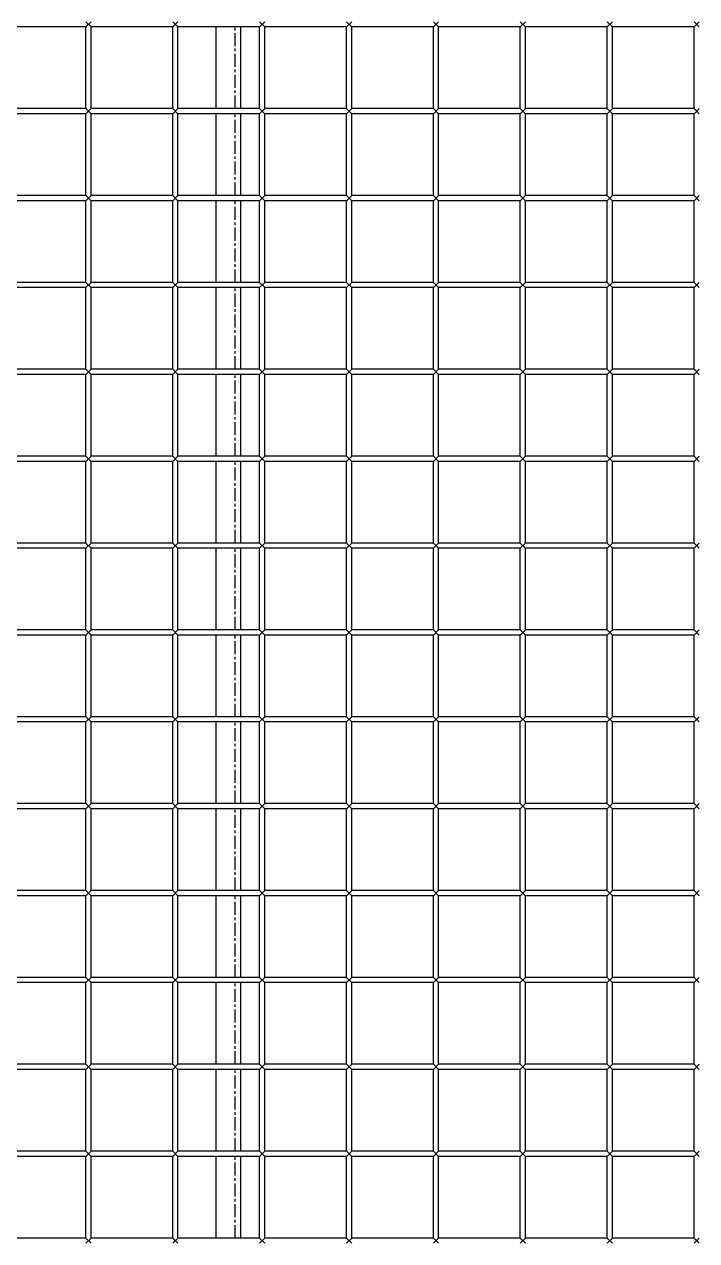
# Model space of a CAD drawing. Header units: millimetres. Extents: x -198529 to 244266, y -64 to 158464.
# Drawn here: x -145240 to -144853, y 95807 to 96507 of the extents above; entities that cross this region are included whole.
import ezdxf

# ---------------------------------------------------------------- set-up
doc = ezdxf.new("R2010")
doc.units = ezdxf.units.MM
doc.linetypes.add('CENTER', pattern=[12, 7.5, -1.5, 1.5, -1.5])
doc.layers.add('0-DCC', color=30, linetype='Continuous')

# ---------------------------------------------------------------- blocks, each defined once
blk = doc.blocks.new('DCC2850x2600(左)')
at = {"color": 0, "linetype": 'Continuous'}
for p, q in [((49013.5, -72506.48), (49016.5, -72503.48)), ((49016.5, -72506.48), (49013.5, -72503.48)), ((49063.5, -72506.48), (49066.5, -72503.48)), ((49066.5, -72506.48), (49063.5, -72503.48)), ((49113.5, -72506.48), (49116.5, -72503.48)), ((49116.5, -72506.48), (49113.5, -72503.48)), ((49163.5, -72506.48), (49166.5, -72503.48)), ((49166.5, -72506.48), (49163.5, -72503.48)), ((49213.5, -72506.48), (49216.5, -72503.48)), ((49216.5, -72506.48), (49213.5, -72503.48)), ((49263.5, -72506.48), (49266.5, -72503.48)), ((49266.5, -72506.48), (49263.5, -72503.48)), ((49313.5, -72506.48), (49316.5, -72503.48)), ((49316.5, -72506.48), (49313.5, -72503.48)), ((49363.5, -72506.48), (49366.5, -72503.48)), ((49363.5, -72503.48), (49366.5, -72506.48)), ((49013.5, -72506.48), (48966.5, -72506.48)), ((49013.5, -72553.48), (49013.5, -72506.48)), ((49016.5, -72553.48), (49016.5, -72506.48)), ((49063.5, -72506.48), (49016.5, -72506.48)), ((49063.5, -72553.48), (49063.5, -72506.48)), ((49066.5, -72553.48), (49066.5, -72506.48)), ((49113.5, -72506.48), (49066.5, -72506.48)), ((49088.5, -72553.48), (49088.5, -72506.48)), ((49102.5, -72506.48), (49102.5, -72553.48)), ((49113.5, -72553.48), (49113.5, -72506.48)), ((49116.5, -72553.48), (49116.5, -72506.48)), ((49163.5, -72506.48), (49116.5, -72506.48)), ((49163.5, -72553.48), (49163.5, -72506.48)), ((49166.5, -72553.48), (49166.5, -72506.48)), ((49213.5, -72506.48), (49166.5, -72506.48)), ((49213.5, -72553.48), (49213.5, -72506.48)), ((49216.5, -72553.48), (49216.5, -72506.48)), ((49263.5, -72506.48), (49216.5, -72506.48)), ((49263.5, -72553.48), (49263.5, -72506.48)), ((49266.5, -72553.48), (49266.5, -72506.48)), ((49313.5, -72506.48), (49266.5, -72506.48)), ((49313.5, -72553.48), (49313.5, -72506.48)), ((49316.5, -72553.48), (49316.5, -72506.48)), ((49363.5, -72506.48), (49316.5, -72506.48)), ((49363.5, -72553.48), (49363.5, -72506.48)), ((49013.5, -72553.48), (48966.5, -72553.48)), ((49013.5, -72556.48), (49016.5, -72553.48)), ((49016.5, -72556.48), (49013.5, -72553.48)), ((49063.5, -72553.48), (49016.5, -72553.48)), ((49063.5, -72556.48), (49066.5, -72553.48)), ((49066.5, -72556.48), (49063.5, -72553.48)), ((49113.5, -72553.48), (49066.5, -72553.48)), ((49113.5, -72556.48), (49116.5, -72553.48)), ((49116.5, -72556.48), (49113.5, -72553.48)), ((49163.5, -72553.48), (49116.5, -72553.48)), ((49163.5, -72556.48), (49166.5, -72553.48)), ((49166.5, -72556.48), (49163.5, -72553.48)), ((49213.5, -72553.48), (49166.5, -72553.48)), ((49213.5, -72556.48), (49216.5, -72553.48)), ((49216.5, -72556.48), (49213.5, -72553.48)), ((49263.5, -72553.48), (49216.5, -72553.48)), ((49263.5, -72556.48), (49266.5, -72553.48)), ((49266.5, -72556.48), (49263.5, -72553.48)), ((49313.5, -72553.48), (49266.5, -72553.48)), ((49313.5, -72556.48), (49316.5, -72553.48)), ((49313.5, -72553.48), (49316.5, -72556.48)), ((49363.5, -72553.48), (49316.5, -72553.48)), ((49363.5, -72556.48), (49366.5, -72553.48)), ((49363.5, -72553.48), (49366.5, -72556.48)), ((49013.5, -72556.48), (48966.5, -72556.48)), ((49013.5, -72603.48), (49013.5, -72556.48)), ((49016.5, -72603.48), (49016.5, -72556.48)), ((49063.5, -72556.48), (49016.5, -72556.48)), ((49063.5, -72603.48), (49063.5, -72556.48)), ((49066.5, -72603.48), (49066.5, -72556.48)), ((49113.5, -72556.48), (49066.5, -72556.48)), ((49088.5, -72603.48), (49088.5, -72556.48)), ((49102.5, -72556.48), (49102.5, -72603.48)), ((49113.5, -72603.48), (49113.5, -72556.48)), ((49116.5, -72603.48), (49116.5, -72556.48)), ((49163.5, -72556.48), (49116.5, -72556.48)), ((49163.5, -72603.48), (49163.5, -72556.48)), ((49166.5, -72603.48), (49166.5, -72556.48)), ((49213.5, -72556.48), (49166.5, -72556.48)), ((49213.5, -72603.48), (49213.5, -72556.48)), ((49216.5, -72603.48), (49216.5, -72556.48)), ((49263.5, -72556.48), (49216.5, -72556.48)), ((49263.5, -72603.48), (49263.5, -72556.48)), ((49266.5, -72603.48), (49266.5, -72556.48)), ((49313.5, -72556.48), (49266.5, -72556.48)), ((49313.5, -72603.48), (49313.5, -72556.48)), ((49316.5, -72603.48), (49316.5, -72556.48)), ((49363.5, -72556.48), (49316.5, -72556.48)), ((49363.5, -72603.48), (49363.5, -72556.48)), ((49013.5, -72603.48), (48966.5, -72603.48)), ((49013.5, -72606.48), (49016.5, -72603.48)), ((49016.5, -72606.48), (49013.5, -72603.48)), ((49063.5, -72603.48), (49016.5, -72603.48)), ((49063.5, -72606.48), (49066.5, -72603.48)), ((49066.5, -72606.48), (49063.5, -72603.48)), ((49113.5, -72603.48), (49066.5, -72603.48)), ((49113.5, -72606.48), (49116.5, -72603.48)), ((49116.5, -72606.48), (49113.5, -72603.48)), ((49163.5, -72603.48), (49116.5, -72603.48)), ((49163.5, -72606.48), (49166.5, -72603.48)), ((49166.5, -72606.48), (49163.5, -72603.48)), ((49213.5, -72603.48), (49166.5, -72603.48)), ((49213.5, -72606.48), (49216.5, -72603.48)), ((49216.5, -72606.48), (49213.5, -72603.48)), ((49263.5, -72603.48), (49216.5, -72603.48)), ((49263.5, -72606.48), (49266.5, -72603.48)), ((49263.5, -72603.48), (49266.5, -72606.48)), ((49313.5, -72603.48), (49266.5, -72603.48)), ((49313.5, -72606.48), (49316.5, -72603.48)), ((49313.5, -72603.48), (49316.5, -72606.48)), ((49363.5, -72603.48), (49316.5, -72603.48)), ((49363.5, -72606.48), (49366.5, -72603.48)), ((49363.5, -72603.48), (49366.5, -72606.48)), ((49013.5, -72606.48), (48966.5, -72606.48)), ((49013.5, -72653.48), (49013.5, -72606.48)), ((49016.5, -72653.48), (49016.5, -72606.48)), ((49063.5, -72606.48), (49016.5, -72606.48)), ((49063.5, -72653.48), (49063.5, -72606.48)), ((49066.5, -72653.48), (49066.5, -72606.48)), ((49113.5, -72606.48), (49066.5, -72606.48)), ((49088.5, -72653.48), (49088.5, -72606.48)), ((49102.5, -72606.48), (49102.5, -72653.48)), ((49113.5, -72653.48), (49113.5, -72606.48)), ((49116.5, -72653.48), (49116.5, -72606.48)), ((49163.5, -72606.48), (49116.5, -72606.48)), ((49163.5, -72653.48), (49163.5, -72606.48)), ((49166.5, -72653.48), (49166.5, -72606.48)), ((49213.5, -72606.48), (49166.5, -72606.48)), ((49213.5, -72653.48), (49213.5, -72606.48)), ((49216.5, -72653.48), (49216.5, -72606.48)), ((49263.5, -72606.48), (49216.5, -72606.48)), ((49263.5, -72653.48), (49263.5, -72606.48)), ((49266.5, -72653.48), (49266.5, -72606.48)), ((49313.5, -72606.48), (49266.5, -72606.48)), ((49313.5, -72653.48), (49313.5, -72606.48)), ((49316.5, -72653.48), (49316.5, -72606.48)), ((49363.5, -72606.48), (49316.5, -72606.48)), ((49363.5, -72653.48), (49363.5, -72606.48)), ((49013.5, -72653.48), (48966.5, -72653.48)), ((49013.5, -72656.48), (48966.5, -72656.48)), ((49013.5, -72656.48), (49016.5, -72653.48)), ((49016.5, -72656.48), (49013.5, -72653.48)), ((49013.5, -72703.48), (49013.5, -72656.48)), ((49063.5, -72653.48), (49016.5, -72653.48)), ((49016.5, -72703.48), (49016.5, -72656.48)), ((49063.5, -72656.48), (49016.5, -72656.48)), ((49063.5, -72656.48), (49066.5, -72653.48)), ((49066.5, -72656.48), (49063.5, -72653.48)), ((49063.5, -72703.48), (49063.5, -72656.48)), ((49113.5, -72653.48), (49066.5, -72653.48)), ((49066.5, -72703.48), (49066.5, -72656.48)), ((49113.5, -72656.48), (49066.5, -72656.48)), ((49088.5, -72703.48), (49088.5, -72656.48)), ((49102.5, -72656.48), (49102.5, -72703.48)), ((49113.5, -72656.48), (49116.5, -72653.48)), ((49116.5, -72656.48), (49113.5, -72653.48)), ((49113.5, -72703.48), (49113.5, -72656.48)), ((49163.5, -72653.48), (49116.5, -72653.48)), ((49116.5, -72703.48), (49116.5, -72656.48)), ((49163.5, -72656.48), (49116.5, -72656.48)), ((49163.5, -72656.48), (49166.5, -72653.48)), ((49166.5, -72656.48), (49163.5, -72653.48)), ((49163.5, -72703.48), (49163.5, -72656.48)), ((49213.5, -72653.48), (49166.5, -72653.48)), ((49166.5, -72703.48), (49166.5, -72656.48)), ((49213.5, -72656.48), (49166.5, -72656.48)), ((49213.5, -72656.48), (49216.5, -72653.48)), ((49213.5, -72653.48), (49216.5, -72656.48)), ((49213.5, -72703.48), (49213.5, -72656.48)), ((49263.5, -72653.48), (49216.5, -72653.48)), ((49216.5, -72703.48), (49216.5, -72656.48)), ((49263.5, -72656.48), (49216.5, -72656.48)), ((49263.5, -72656.48), (49266.5, -72653.48)), ((49263.5, -72653.48), (49266.5, -72656.48)), ((49263.5, -72703.48), (49263.5, -72656.48)), ((49313.5, -72653.48), (49266.5, -72653.48)), ((49266.5, -72703.48), (49266.5, -72656.48)), ((49313.5, -72656.48), (49266.5, -72656.48)), ((49313.5, -72656.48), (49316.5, -72653.48)), ((49313.5, -72653.48), (49316.5, -72656.48)), ((49313.5, -72703.48), (49313.5, -72656.48)), ((49363.5, -72653.48), (49316.5, -72653.48)), ((49316.5, -72703.48), (49316.5, -72656.48)), ((49363.5, -72656.48), (49316.5, -72656.48)), ((49363.5, -72656.48), (49366.5, -72653.48)), ((49363.5, -72653.48), (49366.5, -72656.48)), ((49363.5, -72703.48), (49363.5, -72656.48)), ((49013.5, -72703.48), (48966.5, -72703.48)), ((49013.5, -72706.48), (48966.5, -72706.48)), ((49013.5, -72706.48), (49016.5, -72703.48)), ((49016.5, -72706.48), (49013.5, -72703.48)), ((49013.5, -72753.48), (49013.5, -72706.48)), ((49063.5, -72703.48), (49016.5, -72703.48)), ((49016.5, -72753.48), (49016.5, -72706.48)), ((49063.5, -72706.48), (49016.5, -72706.48)), ((49063.5, -72706.48), (49066.5, -72703.48)), ((49066.5, -72706.48), (49063.5, -72703.48)), ((49063.5, -72753.48), (49063.5, -72706.48)), ((49113.5, -72703.48), (49066.5, -72703.48)), ((49066.5, -72753.48), (49066.5, -72706.48)), ((49113.5, -72706.48), (49066.5, -72706.48)), ((49088.5, -72753.48), (49088.5, -72706.48)), ((49102.5, -72706.48), (49102.5, -72753.48)), ((49113.5, -72706.48), (49116.5, -72703.48)), ((49116.5, -72706.48), (49113.5, -72703.48)), ((49113.5, -72753.48), (49113.5, -72706.48)), ((49163.5, -72703.48), (49116.5, -72703.48)), ((49116.5, -72753.48), (49116.5, -72706.48)), ((49163.5, -72706.48), (49116.5, -72706.48)), ((49163.5, -72706.48), (49166.5, -72703.48)), ((49163.5, -72703.48), (49166.5, -72706.48)), ((49163.5, -72753.48), (49163.5, -72706.48)), ((49213.5, -72703.48), (49166.5, -72703.48)), ((49166.5, -72753.48), (49166.5, -72706.48)), ((49213.5, -72706.48), (49166.5, -72706.48)), ((49213.5, -72706.48), (49216.5, -72703.48)), ((49213.5, -72703.48), (49216.5, -72706.48)), ((49213.5, -72753.48), (49213.5, -72706.48)), ((49263.5, -72703.48), (49216.5, -72703.48)), ((49216.5, -72753.48), (49216.5, -72706.48)), ((49263.5, -72706.48), (49216.5, -72706.48)), ((49263.5, -72706.48), (49266.5, -72703.48)), ((49263.5, -72703.48), (49266.5, -72706.48)), ((49263.5, -72753.48), (49263.5, -72706.48)), ((49313.5, -72703.48), (49266.5, -72703.48)), ((49266.5, -72753.48), (49266.5, -72706.48)), ((49313.5, -72706.48), (49266.5, -72706.48)), ((49313.5, -72706.48), (49316.5, -72703.48)), ((49313.5, -72703.48), (49316.5, -72706.48)), ((49313.5, -72753.48), (49313.5, -72706.48)), ((49363.5, -72703.48), (49316.5, -72703.48)), ((49316.5, -72753.48), (49316.5, -72706.48)), ((49363.5, -72706.48), (49316.5, -72706.48)), ((49363.5, -72706.48), (49366.5, -72703.48)), ((49363.5, -72703.48), (49366.5, -72706.48)), ((49363.5, -72753.48), (49363.5, -72706.48)), ((49013.5, -72753.48), (48966.5, -72753.48)), ((49013.5, -72756.48), (48966.5, -72756.48)), ((49013.5, -72756.48), (49016.5, -72753.48)), ((49016.5, -72756.48), (49013.5, -72753.48)), ((49013.5, -72803.48), (49013.5, -72756.48)), ((49063.5, -72753.48), (49016.5, -72753.48)), ((49016.5, -72803.48), (49016.5, -72756.48)), ((49063.5, -72756.48), (49016.5, -72756.48)), ((49063.5, -72756.48), (49066.5, -72753.48)), ((49066.5, -72756.48), (49063.5, -72753.48)), ((49063.5, -72803.48), (49063.5, -72756.48)), ((49113.5, -72753.48), (49066.5, -72753.48)), ((49066.5, -72803.48), (49066.5, -72756.48)), ((49113.5, -72756.48), (49066.5, -72756.48)), ((49088.5, -72803.48), (49088.5, -72756.48)), ((49102.5, -72756.48), (49102.5, -72803.48)), ((49113.5, -72756.48), (49116.5, -72753.48)), ((49113.5, -72753.48), (49116.5, -72756.48)), ((49113.5, -72803.48), (49113.5, -72756.48)), ((49163.5, -72753.48), (49116.5, -72753.48)), ((49116.5, -72803.48), (49116.5, -72756.48)), ((49163.5, -72756.48), (49116.5, -72756.48)), ((49163.5, -72756.48), (49166.5, -72753.48)), ((49163.5, -72753.48), (49166.5, -72756.48)), ((49163.5, -72803.48), (49163.5, -72756.48)), ((49213.5, -72753.48), (49166.5, -72753.48)), ((49166.5, -72803.48), (49166.5, -72756.48)), ((49213.5, -72756.48), (49166.5, -72756.48)), ((49213.5, -72756.48), (49216.5, -72753.48)), ((49213.5, -72753.48), (49216.5, -72756.48)), ((49213.5, -72803.48), (49213.5, -72756.48)), ((49263.5, -72753.48), (49216.5, -72753.48)), ((49216.5, -72803.48), (49216.5, -72756.48)), ((49263.5, -72756.48), (49216.5, -72756.48)), ((49263.5, -72756.48), (49266.5, -72753.48)), ((49263.5, -72753.48), (49266.5, -72756.48)), ((49263.5, -72803.48), (49263.5, -72756.48)), ((49313.5, -72753.48), (49266.5, -72753.48)), ((49266.5, -72803.48), (49266.5, -72756.48)), ((49313.5, -72756.48), (49266.5, -72756.48)), ((49313.5, -72756.48), (49316.5, -72753.48)), ((49313.5, -72753.48), (49316.5, -72756.48)), ((49313.5, -72803.48), (49313.5, -72756.48)), ((49363.5, -72753.48), (49316.5, -72753.48)), ((49316.5, -72803.48), (49316.5, -72756.48)), ((49363.5, -72756.48), (49316.5, -72756.48)), ((49363.5, -72756.48), (49366.5, -72753.48)), ((49363.5, -72753.48), (49366.5, -72756.48)), ((49363.5, -72803.48), (49363.5, -72756.48)), ((49013.5, -72803.48), (48966.5, -72803.48)), ((49013.5, -72806.48), (48966.5, -72806.48)), ((49013.5, -72806.48), (49016.5, -72803.48)), ((49016.5, -72806.48), (49013.5, -72803.48)), ((49013.5, -72853.48), (49013.5, -72806.48)), ((49063.5, -72803.48), (49016.5, -72803.48)), ((49016.5, -72853.48), (49016.5, -72806.48)), ((49063.5, -72806.48), (49016.5, -72806.48)), ((49063.5, -72806.48), (49066.5, -72803.48)), ((49063.5, -72803.48), (49066.5, -72806.48)), ((49063.5, -72853.48), (49063.5, -72806.48)), ((49113.5, -72803.48), (49066.5, -72803.48)), ((49066.5, -72853.48), (49066.5, -72806.48)), ((49113.5, -72806.48), (49066.5, -72806.48)), ((49088.5, -72853.48), (49088.5, -72806.48)), ((49102.5, -72806.48), (49102.5, -72853.48)), ((49113.5, -72806.48), (49116.5, -72803.48)), ((49113.5, -72803.48), (49116.5, -72806.48)), ((49113.5, -72853.48), (49113.5, -72806.48)), ((49163.5, -72803.48), (49116.5, -72803.48)), ((49116.5, -72853.48), (49116.5, -72806.48)), ((49163.5, -72806.48), (49116.5, -72806.48)), ((49163.5, -72806.48), (49166.5, -72803.48)), ((49163.5, -72803.48), (49166.5, -72806.48)), ((49163.5, -72853.48), (49163.5, -72806.48)), ((49213.5, -72803.48), (49166.5, -72803.48)), ((49166.5, -72853.48), (49166.5, -72806.48)), ((49213.5, -72806.48), (49166.5, -72806.48)), ((49213.5, -72806.48), (49216.5, -72803.48)), ((49213.5, -72803.48), (49216.5, -72806.48)), ((49213.5, -72853.48), (49213.5, -72806.48)), ((49263.5, -72803.48), (49216.5, -72803.48)), ((49216.5, -72853.48), (49216.5, -72806.48)), ((49263.5, -72806.48), (49216.5, -72806.48)), ((49263.5, -72806.48), (49266.5, -72803.48)), ((49263.5, -72803.48), (49266.5, -72806.48)), ((49263.5, -72853.48), (49263.5, -72806.48)), ((49313.5, -72803.48), (49266.5, -72803.48)), ((49266.5, -72853.48), (49266.5, -72806.48)), ((49313.5, -72806.48), (49266.5, -72806.48)), ((49313.5, -72806.48), (49316.5, -72803.48)), ((49313.5, -72803.48), (49316.5, -72806.48)), ((49313.5, -72853.48), (49313.5, -72806.48)), ((49363.5, -72803.48), (49316.5, -72803.48)), ((49316.5, -72853.48), (49316.5, -72806.48)), ((49363.5, -72806.48), (49316.5, -72806.48)), ((49363.5, -72806.48), (49366.5, -72803.48)), ((49363.5, -72803.48), (49366.5, -72806.48)), ((49363.5, -72853.48), (49363.5, -72806.48)), ((49013.5, -72853.48), (48966.5, -72853.48)), ((49013.5, -72856.48), (49016.5, -72853.48)), ((49013.5, -72853.48), (49016.5, -72856.48)), ((49063.5, -72853.48), (49016.5, -72853.48)), ((49063.5, -72856.48), (49066.5, -72853.48)), ((49063.5, -72853.48), (49066.5, -72856.48)), ((49113.5, -72853.48), (49066.5, -72853.48)), ((49113.5, -72856.48), (49116.5, -72853.48)), ((49113.5, -72853.48), (49116.5, -72856.48)), ((49163.5, -72853.48), (49116.5, -72853.48)), ((49163.5, -72856.48), (49166.5, -72853.48)), ((49163.5, -72853.48), (49166.5, -72856.48)), ((49213.5, -72853.48), (49166.5, -72853.48)), ((49213.5, -72856.48), (49216.5, -72853.48)), ((49213.5, -72853.48), (49216.5, -72856.48)), ((49263.5, -72853.48), (49216.5, -72853.48)), ((49263.5, -72856.48), (49266.5, -72853.48)), ((49263.5, -72853.48), (49266.5, -72856.48)), ((49313.5, -72853.48), (49266.5, -72853.48)), ((49313.5, -72856.48), (49316.5, -72853.48)), ((49313.5, -72853.48), (49316.5, -72856.48)), ((49363.5, -72853.48), (49316.5, -72853.48)), ((49363.5, -72856.48), (49366.5, -72853.48)), ((49363.5, -72853.48), (49366.5, -72856.48)), ((49013.5, -72856.48), (48966.5, -72856.48)), ((49013.5, -72903.48), (49013.5, -72856.48)), ((49016.5, -72903.48), (49016.5, -72856.48)), ((49063.5, -72856.48), (49016.5, -72856.48)), ((49063.5, -72903.48), (49063.5, -72856.48)), ((49066.5, -72903.48), (49066.5, -72856.48)), ((49113.5, -72856.48), (49066.5, -72856.48)), ((49088.5, -72903.48), (49088.5, -72856.48)), ((49102.5, -72856.48), (49102.5, -72903.48)), ((49113.5, -72903.48), (49113.5, -72856.48)), ((49116.5, -72903.48), (49116.5, -72856.48)), ((49163.5, -72856.48), (49116.5, -72856.48)), ((49163.5, -72903.48), (49163.5, -72856.48)), ((49166.5, -72903.48), (49166.5, -72856.48)), ((49213.5, -72856.48), (49166.5, -72856.48)), ((49213.5, -72903.48), (49213.5, -72856.48)), ((49216.5, -72903.48), (49216.5, -72856.48)), ((49263.5, -72856.48), (49216.5, -72856.48)), ((49263.5, -72903.48), (49263.5, -72856.48)), ((49266.5, -72903.48), (49266.5, -72856.48)), ((49313.5, -72856.48), (49266.5, -72856.48)), ((49313.5, -72903.48), (49313.5, -72856.48)), ((49316.5, -72903.48), (49316.5, -72856.48)), ((49363.5, -72856.48), (49316.5, -72856.48)), ((49363.5, -72903.48), (49363.5, -72856.48)), ((49013.5, -72903.48), (48966.5, -72903.48)), ((49013.5, -72906.48), (49016.5, -72903.48)), ((49013.5, -72903.48), (49016.5, -72906.48)), ((49063.5, -72903.48), (49016.5, -72903.48)), ((49063.5, -72906.48), (49066.5, -72903.48)), ((49063.5, -72903.48), (49066.5, -72906.48)), ((49113.5, -72903.48), (49066.5, -72903.48)), ((49113.5, -72906.48), (49116.5, -72903.48)), ((49113.5, -72903.48), (49116.5, -72906.48)), ((49163.5, -72903.48), (49116.5, -72903.48)), ((49163.5, -72906.48), (49166.5, -72903.48)), ((49163.5, -72903.48), (49166.5, -72906.48)), ((49213.5, -72903.48), (49166.5, -72903.48)), ((49213.5, -72906.48), (49216.5, -72903.48)), ((49213.5, -72903.48), (49216.5, -72906.48)), ((49263.5, -72903.48), (49216.5, -72903.48)), ((49263.5, -72906.48), (49266.5, -72903.48)), ((49263.5, -72903.48), (49266.5, -72906.48)), ((49313.5, -72903.48), (49266.5, -72903.48)), ((49313.5, -72906.48), (49316.5, -72903.48)), ((49313.5, -72903.48), (49316.5, -72906.48)), ((49363.5, -72903.48), (49316.5, -72903.48)), ((49363.5, -72906.48), (49366.5, -72903.48)), ((49363.5, -72903.48), (49366.5, -72906.48)), ((49013.5, -72906.48), (48966.5, -72906.48)), ((49013.5, -72953.48), (49013.5, -72906.48)), ((49016.5, -72953.48), (49016.5, -72906.48)), ((49063.5, -72906.48), (49016.5, -72906.48)), ((49063.5, -72953.48), (49063.5, -72906.48)), ((49066.5, -72953.48), (49066.5, -72906.48)), ((49113.5, -72906.48), (49066.5, -72906.48)), ((49088.5, -72953.48), (49088.5, -72906.48)), ((49102.5, -72906.48), (49102.5, -72953.48)), ((49113.5, -72953.48), (49113.5, -72906.48)), ((49116.5, -72953.48), (49116.5, -72906.48)), ((49163.5, -72906.48), (49116.5, -72906.48)), ((49163.5, -72953.48), (49163.5, -72906.48)), ((49166.5, -72953.48), (49166.5, -72906.48)), ((49213.5, -72906.48), (49166.5, -72906.48)), ((49213.5, -72953.48), (49213.5, -72906.48)), ((49216.5, -72953.48), (49216.5, -72906.48)), ((49263.5, -72906.48), (49216.5, -72906.48)), ((49263.5, -72953.48), (49263.5, -72906.48)), ((49266.5, -72953.48), (49266.5, -72906.48)), ((49313.5, -72906.48), (49266.5, -72906.48)), ((49313.5, -72953.48), (49313.5, -72906.48)), ((49316.5, -72953.48), (49316.5, -72906.48)), ((49363.5, -72906.48), (49316.5, -72906.48)), ((49363.5, -72953.48), (49363.5, -72906.48)), ((49013.5, -72953.48), (48966.5, -72953.48)), ((49013.5, -72956.48), (49016.5, -72953.48)), ((49013.5, -72953.48), (49016.5, -72956.48)), ((49063.5, -72953.48), (49016.5, -72953.48)), ((49063.5, -72956.48), (49066.5, -72953.48)), ((49063.5, -72953.48), (49066.5, -72956.48)), ((49113.5, -72953.48), (49066.5, -72953.48)), ((49113.5, -72956.48), (49116.5, -72953.48)), ((49113.5, -72953.48), (49116.5, -72956.48)), ((49163.5, -72953.48), (49116.5, -72953.48)), ((49163.5, -72956.48), (49166.5, -72953.48)), ((49163.5, -72953.48), (49166.5, -72956.48)), ((49213.5, -72953.48), (49166.5, -72953.48)), ((49213.5, -72956.48), (49216.5, -72953.48)), ((49213.5, -72953.48), (49216.5, -72956.48)), ((49263.5, -72953.48), (49216.5, -72953.48)), ((49263.5, -72956.48), (49266.5, -72953.48)), ((49263.5, -72953.48), (49266.5, -72956.48)), ((49313.5, -72953.48), (49266.5, -72953.48)), ((49313.5, -72956.48), (49316.5, -72953.48)), ((49313.5, -72953.48), (49316.5, -72956.48)), ((49363.5, -72953.48), (49316.5, -72953.48)), ((49363.5, -72956.48), (49366.5, -72953.48)), ((49363.5, -72953.48), (49366.5, -72956.48)), ((49013.5, -72956.48), (48966.5, -72956.48)), ((49013.5, -73003.48), (49013.5, -72956.48)), ((49016.5, -73003.48), (49016.5, -72956.48)), ((49063.5, -72956.48), (49016.5, -72956.48)), ((49063.5, -73003.48), (49063.5, -72956.48)), ((49066.5, -73003.48), (49066.5, -72956.48)), ((49113.5, -72956.48), (49066.5, -72956.48)), ((49088.5, -73003.48), (49088.5, -72956.48)), ((49102.5, -72956.48), (49102.5, -73003.48)), ((49113.5, -73003.48), (49113.5, -72956.48)), ((49116.5, -73003.48), (49116.5, -72956.48)), ((49163.5, -72956.48), (49116.5, -72956.48)), ((49163.5, -73003.48), (49163.5, -72956.48)), ((49166.5, -73003.48), (49166.5, -72956.48)), ((49213.5, -72956.48), (49166.5, -72956.48)), ((49213.5, -73003.48), (49213.5, -72956.48)), ((49216.5, -73003.48), (49216.5, -72956.48)), ((49263.5, -72956.48), (49216.5, -72956.48)), ((49263.5, -73003.48), (49263.5, -72956.48)), ((49266.5, -73003.48), (49266.5, -72956.48)), ((49313.5, -72956.48), (49266.5, -72956.48)), ((49313.5, -73003.48), (49313.5, -72956.48)), ((49316.5, -73003.48), (49316.5, -72956.48)), ((49363.5, -72956.48), (49316.5, -72956.48)), ((49363.5, -73003.48), (49363.5, -72956.48)), ((49013.5, -73003.48), (48966.5, -73003.48)), ((49013.5, -73006.48), (48966.5, -73006.48)), ((49013.5, -73006.48), (49016.5, -73003.48)), ((49013.5, -73003.48), (49016.5, -73006.48)), ((49013.5, -73053.48), (49013.5, -73006.48)), ((49063.5, -73003.48), (49016.5, -73003.48)), ((49016.5, -73053.48), (49016.5, -73006.48)), ((49063.5, -73006.48), (49016.5, -73006.48)), ((49063.5, -73006.48), (49066.5, -73003.48)), ((49063.5, -73003.48), (49066.5, -73006.48)), ((49063.5, -73053.48), (49063.5, -73006.48)), ((49113.5, -73003.48), (49066.5, -73003.48)), ((49066.5, -73053.48), (49066.5, -73006.48)), ((49113.5, -73006.48), (49066.5, -73006.48)), ((49088.5, -73053.48), (49088.5, -73006.48)), ((49102.5, -73006.48), (49102.5, -73053.48)), ((49113.5, -73006.48), (49116.5, -73003.48)), ((49113.5, -73003.48), (49116.5, -73006.48)), ((49113.5, -73053.48), (49113.5, -73006.48)), ((49163.5, -73003.48), (49116.5, -73003.48)), ((49116.5, -73053.48), (49116.5, -73006.48)), ((49163.5, -73006.48), (49116.5, -73006.48)), ((49163.5, -73006.48), (49166.5, -73003.48)), ((49163.5, -73003.48), (49166.5, -73006.48)), ((49163.5, -73053.48), (49163.5, -73006.48)), ((49213.5, -73003.48), (49166.5, -73003.48)), ((49166.5, -73053.48), (49166.5, -73006.48)), ((49213.5, -73006.48), (49166.5, -73006.48)), ((49213.5, -73006.48), (49216.5, -73003.48)), ((49213.5, -73003.48), (49216.5, -73006.48)), ((49213.5, -73053.48), (49213.5, -73006.48)), ((49263.5, -73003.48), (49216.5, -73003.48)), ((49216.5, -73053.48), (49216.5, -73006.48)), ((49263.5, -73006.48), (49216.5, -73006.48)), ((49263.5, -73006.48), (49266.5, -73003.48)), ((49263.5, -73003.48), (49266.5, -73006.48)), ((49263.5, -73053.48), (49263.5, -73006.48)), ((49313.5, -73003.48), (49266.5, -73003.48)), ((49266.5, -73053.48), (49266.5, -73006.48)), ((49313.5, -73006.48), (49266.5, -73006.48)), ((49313.5, -73006.48), (49316.5, -73003.48)), ((49313.5, -73003.48), (49316.5, -73006.48)), ((49313.5, -73053.48), (49313.5, -73006.48)), ((49363.5, -73003.48), (49316.5, -73003.48)), ((49316.5, -73053.48), (49316.5, -73006.48)), ((49363.5, -73006.48), (49316.5, -73006.48)), ((49363.5, -73006.48), (49366.5, -73003.48)), ((49363.5, -73003.48), (49366.5, -73006.48)), ((49363.5, -73053.48), (49363.5, -73006.48)), ((49013.5, -73053.48), (48966.5, -73053.48)), ((49013.5, -73056.48), (48966.5, -73056.48)), ((49013.5, -73056.48), (49016.5, -73053.48)), ((49013.5, -73053.48), (49016.5, -73056.48)), ((49013.5, -73103.48), (49013.5, -73056.48)), ((49063.5, -73053.48), (49016.5, -73053.48)), ((49016.5, -73103.48), (49016.5, -73056.48)), ((49063.5, -73056.48), (49016.5, -73056.48)), ((49063.5, -73056.48), (49066.5, -73053.48)), ((49063.5, -73053.48), (49066.5, -73056.48)), ((49063.5, -73103.48), (49063.5, -73056.48)), ((49113.5, -73053.48), (49066.5, -73053.48)), ((49066.5, -73103.48), (49066.5, -73056.48)), ((49113.5, -73056.48), (49066.5, -73056.48)), ((49088.5, -73103.48), (49088.5, -73056.48)), ((49102.5, -73056.48), (49102.5, -73103.48)), ((49113.5, -73056.48), (49116.5, -73053.48)), ((49113.5, -73053.48), (49116.5, -73056.48)), ((49113.5, -73103.48), (49113.5, -73056.48)), ((49163.5, -73053.48), (49116.5, -73053.48)), ((49116.5, -73103.48), (49116.5, -73056.48)), ((49163.5, -73056.48), (49116.5, -73056.48)), ((49163.5, -73056.48), (49166.5, -73053.48)), ((49163.5, -73053.48), (49166.5, -73056.48)), ((49163.5, -73103.48), (49163.5, -73056.48)), ((49213.5, -73053.48), (49166.5, -73053.48)), ((49166.5, -73103.48), (49166.5, -73056.48)), ((49213.5, -73056.48), (49166.5, -73056.48)), ((49213.5, -73056.48), (49216.5, -73053.48)), ((49213.5, -73053.48), (49216.5, -73056.48)), ((49213.5, -73103.48), (49213.5, -73056.48)), ((49263.5, -73053.48), (49216.5, -73053.48)), ((49216.5, -73103.48), (49216.5, -73056.48)), ((49263.5, -73056.48), (49216.5, -73056.48)), ((49263.5, -73056.48), (49266.5, -73053.48)), ((49263.5, -73053.48), (49266.5, -73056.48)), ((49263.5, -73103.48), (49263.5, -73056.48)), ((49313.5, -73053.48), (49266.5, -73053.48)), ((49266.5, -73103.48), (49266.5, -73056.48)), ((49313.5, -73056.48), (49266.5, -73056.48)), ((49313.5, -73056.48), (49316.5, -73053.48)), ((49313.5, -73053.48), (49316.5, -73056.48)), ((49313.5, -73103.48), (49313.5, -73056.48)), ((49363.5, -73053.48), (49316.5, -73053.48)), ((49316.5, -73103.48), (49316.5, -73056.48)), ((49363.5, -73056.48), (49316.5, -73056.48)), ((49363.5, -73056.48), (49366.5, -73053.48)), ((49363.5, -73053.48), (49366.5, -73056.48)), ((49363.5, -73103.48), (49363.5, -73056.48)), ((49013.5, -73103.48), (48966.5, -73103.48)), ((49013.5, -73106.48), (48966.5, -73106.48)), ((49013.5, -73106.48), (49016.5, -73103.48)), ((49013.5, -73103.48), (49016.5, -73106.48)), ((49013.5, -73153.48), (49013.5, -73106.48)), ((49063.5, -73103.48), (49016.5, -73103.48)), ((49016.5, -73153.48), (49016.5, -73106.48)), ((49063.5, -73106.48), (49016.5, -73106.48)), ((49063.5, -73106.48), (49066.5, -73103.48)), ((49063.5, -73103.48), (49066.5, -73106.48)), ((49063.5, -73153.48), (49063.5, -73106.48)), ((49113.5, -73103.48), (49066.5, -73103.48)), ((49066.5, -73153.48), (49066.5, -73106.48)), ((49113.5, -73106.48), (49066.5, -73106.48)), ((49088.5, -73153.48), (49088.5, -73106.48)), ((49102.5, -73106.48), (49102.5, -73153.48)), ((49113.5, -73106.48), (49116.5, -73103.48)), ((49113.5, -73103.48), (49116.5, -73106.48)), ((49113.5, -73153.48), (49113.5, -73106.48)), ((49163.5, -73103.48), (49116.5, -73103.48)), ((49116.5, -73153.48), (49116.5, -73106.48)), ((49163.5, -73106.48), (49116.5, -73106.48)), ((49163.5, -73106.48), (49166.5, -73103.48)), ((49163.5, -73103.48), (49166.5, -73106.48)), ((49163.5, -73153.48), (49163.5, -73106.48)), ((49213.5, -73103.48), (49166.5, -73103.48)), ((49166.5, -73153.48), (49166.5, -73106.48)), ((49213.5, -73106.48), (49166.5, -73106.48)), ((49213.5, -73106.48), (49216.5, -73103.48)), ((49213.5, -73103.48), (49216.5, -73106.48)), ((49213.5, -73153.48), (49213.5, -73106.48)), ((49263.5, -73103.48), (49216.5, -73103.48)), ((49216.5, -73153.48), (49216.5, -73106.48)), ((49263.5, -73106.48), (49216.5, -73106.48)), ((49263.5, -73106.48), (49266.5, -73103.48)), ((49263.5, -73103.48), (49266.5, -73106.48)), ((49263.5, -73153.48), (49263.5, -73106.48)), ((49313.5, -73103.48), (49266.5, -73103.48)), ((49266.5, -73153.48), (49266.5, -73106.48)), ((49313.5, -73106.48), (49266.5, -73106.48)), ((49313.5, -73106.48), (49316.5, -73103.48)), ((49313.5, -73103.48), (49316.5, -73106.48)), ((49313.5, -73153.48), (49313.5, -73106.48)), ((49363.5, -73103.48), (49316.5, -73103.48)), ((49316.5, -73153.48), (49316.5, -73106.48)), ((49363.5, -73106.48), (49316.5, -73106.48)), ((49363.5, -73106.48), (49366.5, -73103.48)), ((49363.5, -73103.48), (49366.5, -73106.48)), ((49363.5, -73153.48), (49363.5, -73106.48)), ((49013.5, -73153.48), (48966.5, -73153.48)), ((49013.5, -73156.48), (48966.5, -73156.48)), ((49013.5, -73156.48), (49016.5, -73153.48)), ((49013.5, -73153.48), (49016.5, -73156.48)), ((49013.5, -73203.48), (49013.5, -73156.48)), ((49063.5, -73153.48), (49016.5, -73153.48)), ((49016.5, -73203.48), (49016.5, -73156.48)), ((49063.5, -73156.48), (49016.5, -73156.48)), ((49063.5, -73156.48), (49066.5, -73153.48)), ((49063.5, -73153.48), (49066.5, -73156.48)), ((49063.5, -73203.48), (49063.5, -73156.48)), ((49113.5, -73153.48), (49066.5, -73153.48)), ((49066.5, -73203.48), (49066.5, -73156.48)), ((49113.5, -73156.48), (49066.5, -73156.48)), ((49088.5, -73203.48), (49088.5, -73156.48)), ((49102.5, -73156.48), (49102.5, -73203.48)), ((49113.5, -73156.48), (49116.5, -73153.48)), ((49113.5, -73153.48), (49116.5, -73156.48)), ((49113.5, -73203.48), (49113.5, -73156.48)), ((49163.5, -73153.48), (49116.5, -73153.48)), ((49116.5, -73203.48), (49116.5, -73156.48)), ((49163.5, -73156.48), (49116.5, -73156.48)), ((49163.5, -73156.48), (49166.5, -73153.48)), ((49163.5, -73153.48), (49166.5, -73156.48)), ((49163.5, -73203.48), (49163.5, -73156.48)), ((49213.5, -73153.48), (49166.5, -73153.48)), ((49166.5, -73203.48), (49166.5, -73156.48)), ((49213.5, -73156.48), (49166.5, -73156.48)), ((49213.5, -73156.48), (49216.5, -73153.48)), ((49213.5, -73153.48), (49216.5, -73156.48)), ((49213.5, -73203.48), (49213.5, -73156.48)), ((49263.5, -73153.48), (49216.5, -73153.48)), ((49216.5, -73203.48), (49216.5, -73156.48)), ((49263.5, -73156.48), (49216.5, -73156.48)), ((49263.5, -73156.48), (49266.5, -73153.48)), ((49263.5, -73153.48), (49266.5, -73156.48)), ((49263.5, -73203.48), (49263.5, -73156.48)), ((49313.5, -73153.48), (49266.5, -73153.48)), ((49266.5, -73203.48), (49266.5, -73156.48)), ((49313.5, -73156.48), (49266.5, -73156.48)), ((49313.5, -73156.48), (49316.5, -73153.48)), ((49313.5, -73153.48), (49316.5, -73156.48)), ((49313.5, -73203.48), (49313.5, -73156.48)), ((49363.5, -73153.48), (49316.5, -73153.48)), ((49316.5, -73203.48), (49316.5, -73156.48)), ((49363.5, -73156.48), (49316.5, -73156.48)), ((49363.5, -73156.48), (49366.5, -73153.48)), ((49363.5, -73153.48), (49366.5, -73156.48)), ((49363.5, -73203.48), (49363.5, -73156.48)), ((49013.5, -73203.48), (48966.5, -73203.48)), ((49013.5, -73206.48), (49016.5, -73203.48)), ((49013.5, -73203.48), (49016.5, -73206.48)), ((49063.5, -73203.48), (49016.5, -73203.48)), ((49063.5, -73206.48), (49066.5, -73203.48)), ((49063.5, -73203.48), (49066.5, -73206.48)), ((49113.5, -73203.48), (49066.5, -73203.48)), ((49113.5, -73206.48), (49116.5, -73203.48)), ((49113.5, -73203.48), (49116.5, -73206.48)), ((49163.5, -73203.48), (49116.5, -73203.48)), ((49163.5, -73206.48), (49166.5, -73203.48)), ((49163.5, -73203.48), (49166.5, -73206.48)), ((49213.5, -73203.48), (49166.5, -73203.48)), ((49213.5, -73206.48), (49216.5, -73203.48)), ((49213.5, -73203.48), (49216.5, -73206.48)), ((49263.5, -73203.48), (49216.5, -73203.48)), ((49263.5, -73206.48), (49266.5, -73203.48)), ((49263.5, -73203.48), (49266.5, -73206.48)), ((49313.5, -73203.48), (49266.5, -73203.48)), ((49313.5, -73206.48), (49316.5, -73203.48)), ((49313.5, -73203.48), (49316.5, -73206.48)), ((49363.5, -73203.48), (49316.5, -73203.48)), ((49363.5, -73206.48), (49366.5, -73203.48)), ((49363.5, -73203.48), (49366.5, -73206.48))]:
    blk.add_line(p, q, dxfattribs=at)
at = {"color": 0, "linetype": 'CENTER'}
for p, q in [((49099.5, -72553.48), (49099.5, -72506.48)), ((49099.5, -72603.48), (49099.5, -72556.48)), ((49099.5, -72653.48), (49099.5, -72606.48)), ((49099.5, -72703.48), (49099.5, -72656.48)), ((49099.5, -72753.48), (49099.5, -72706.48)), ((49099.5, -72803.48), (49099.5, -72756.48)), ((49099.5, -72853.48), (49099.5, -72806.48)), ((49099.5, -72903.48), (49099.5, -72856.48)), ((49099.5, -72953.48), (49099.5, -72906.48)), ((49099.5, -73003.48), (49099.5, -72956.48)), ((49099.5, -73053.48), (49099.5, -73006.48)), ((49099.5, -73103.48), (49099.5, -73056.48)), ((49099.5, -73153.48), (49099.5, -73106.48)), ((49099.5, -73203.48), (49099.5, -73156.48))]:
    blk.add_line(p, q, dxfattribs=at)

msp = doc.modelspace()

# ---------------------------------------------------------------- block references
at = {"layer": '0-DCC'}
msp.add_blockref('DCC2850x2600(左)', (-194217.97, 169011.49), dxfattribs=at)

doc.saveas('drawing.dxf')
